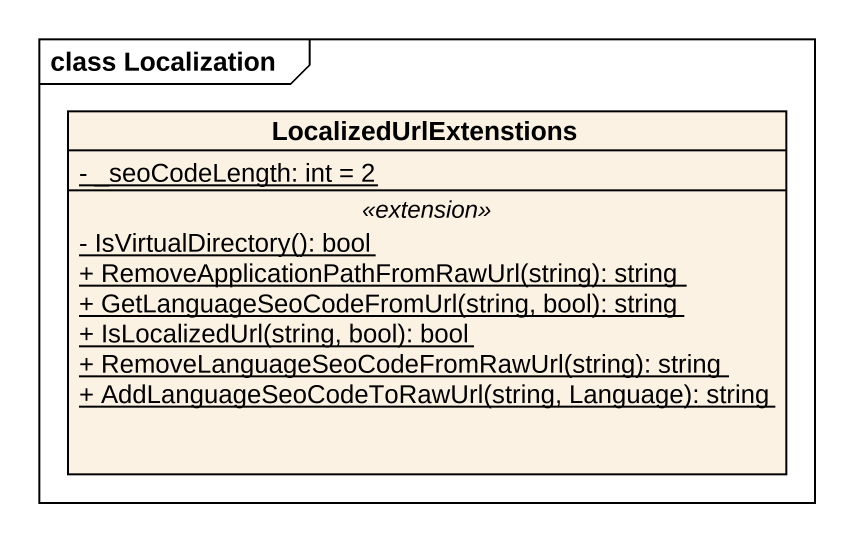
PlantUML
@startuml
mainframe class Localization
hide circle
hide empty members
skinparam classAttributeIconSize 0
class LocalizedUrlExtenstions {
  {static} - _seoCodeLength: int = 2
  .. <<extension>> ..
  {static} - IsVirtualDirectory(): bool
  {static} + RemoveApplicationPathFromRawUrl(string): string
  {static} + GetLanguageSeoCodeFromUrl(string, bool): string
  {static} + IsLocalizedUrl(string, bool): bool
  {static} + RemoveLanguageSeoCodeFromRawUrl(string): string
  {static} + AddLanguageSeoCodeToRawUrl(string, Language): string
}
@enduml
